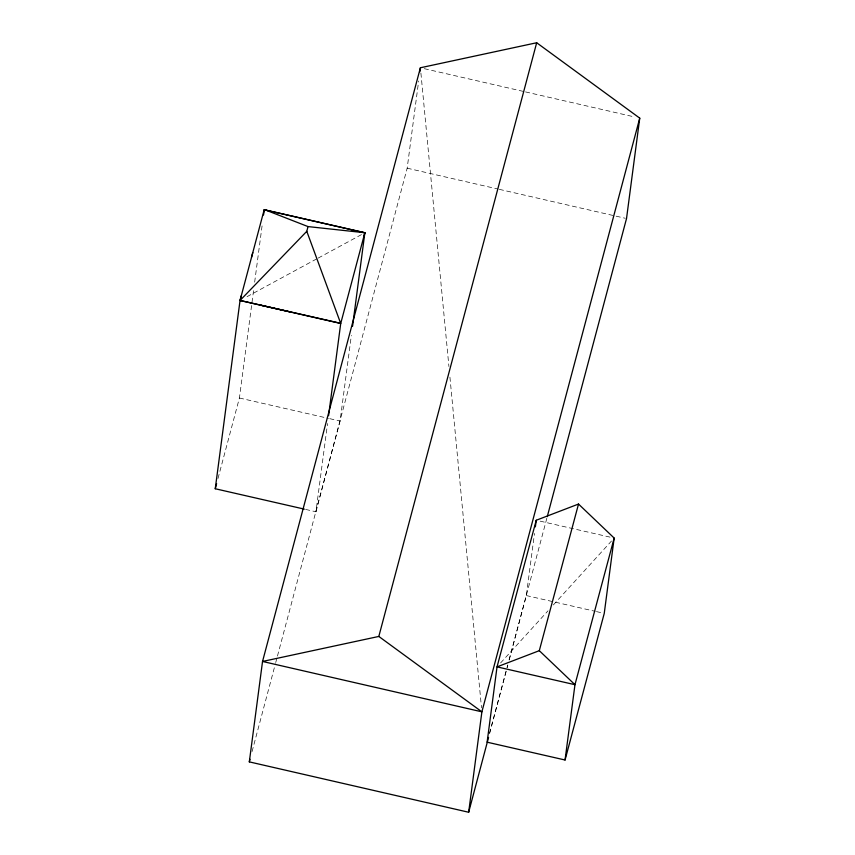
<?xml version="1.0" encoding="UTF-8"?>
<svg xmlns="http://www.w3.org/2000/svg" width="855" height="855" viewBox="0 0 855 855"><rect width="100%" height="100%" fill="white"/><g stroke="black" fill="none" stroke-linecap="round" stroke-linejoin="round"><path stroke-width="0.64" stroke-dasharray="4.28 3.21" d="M217.982 478.522L239.411 398.013L253.625 290.048M254.662 282.15L262.293 224.213M305.598 509.409L315.933 511.771L327.54 423.556M315.933 511.771L340.076 421.034L351.341 335.459M277.458 656.052L407.172 168.189L418.661 80.99M509.12 659.878L526.317 595.561L534.493 533.467M252.065 751.556L275.396 663.79M275.738 662.497L277.116 657.335M489.605 733.526L506.759 668.995M507.101 667.702L507.785 665.115M509.163 659.953L546.911 517.991M489.52 733.184L506.716 668.877M507.058 667.595L507.752 665.019M500.603 662.946L548.002 610.833M553.367 604.934L611.485 541.023M247.042 296.674L317.034 258.702M318.199 258.071L362.531 234.024M239.411 398.013L328.459 418.384M329.752 418.672L340.076 421.034M540.136 521.144L612.864 537.774M526.317 595.561L595.155 611.304M596.459 611.603L602.957 613.088M424.272 68.667L524.233 91.613M525.526 91.913L634.581 116.953M407.172 168.189L498.027 189.051M499.331 189.35L614.841 215.877M616.145 216.176L625.229 218.26M420.906 73.081L448.928 366.56M449.933 377.183L481.504 707.844"/><path stroke-width="1.28" d="M304.316 509.12L215.257 488.75L240.041 300.468L264.195 209.732L364.861 232.752L352.559 326.236M263.5 215L264.43 209.785M488.568 737.395L468.668 812.25L249.318 761.88L262.538 661.46L420.393 67.769L536.684 42.75L639.743 118.14L626.523 218.559L547.253 516.698M328.587 415.658L340.718 323.489L364.861 232.752L264.195 209.732M419.88 71.735L420.393 67.769M468.668 812.25L481.889 711.83L639.743 118.14M535.369 526.862L536.235 520.257L578.514 504.055L614.168 538.073L604.25 613.388L565.048 759.999L487.115 742.183L497.033 666.879L536.235 520.257M565.048 759.999L574.966 684.695L614.168 538.073M363.61 237.487L364.861 232.752L308.035 226.586L306.785 231.32L240.041 300.468L340.718 323.489L306.785 231.32M241.302 295.745L240.041 300.468L340.504 323.265M251.52 257.355L252.781 252.631M215.257 488.75L216.614 483.641M249.318 761.88L250.002 759.293M378.818 636.441L481.889 711.83L262.538 661.46L378.818 636.441L536.684 42.75M539.302 650.676L574.966 684.695L497.033 666.879L539.302 650.676L578.514 504.055M260.177 305.075L290.379 311.979M264.462 209.603L308.035 226.586"/></g></svg>
